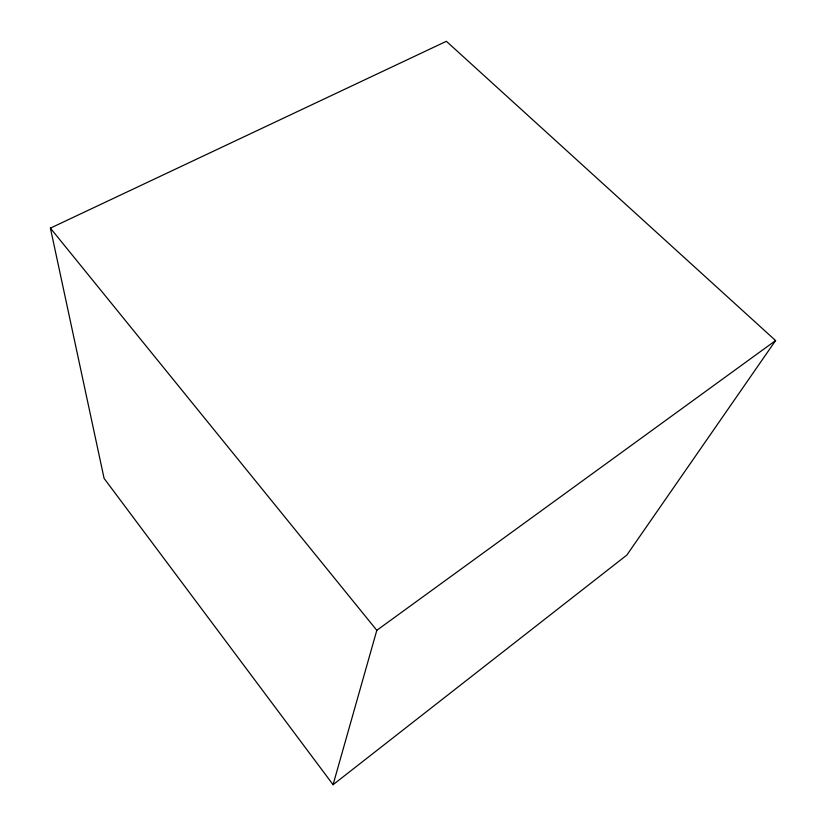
<?xml version="1.0" encoding="UTF-8"?>
<svg xmlns="http://www.w3.org/2000/svg" width="826" height="826" viewBox="0 0 826 826"><rect width="100%" height="100%" fill="white"/><g stroke="black" fill="none" stroke-linecap="round" stroke-linejoin="round"><path stroke-width="1.24" d="M333.074 784.7L376.811 630.321L775.593 340.56L446.381 41.3L50.407 228.131L104.097 478.399L333.074 784.7L626.841 555.072L775.593 340.56M50.407 228.131L376.811 630.321"/></g></svg>
